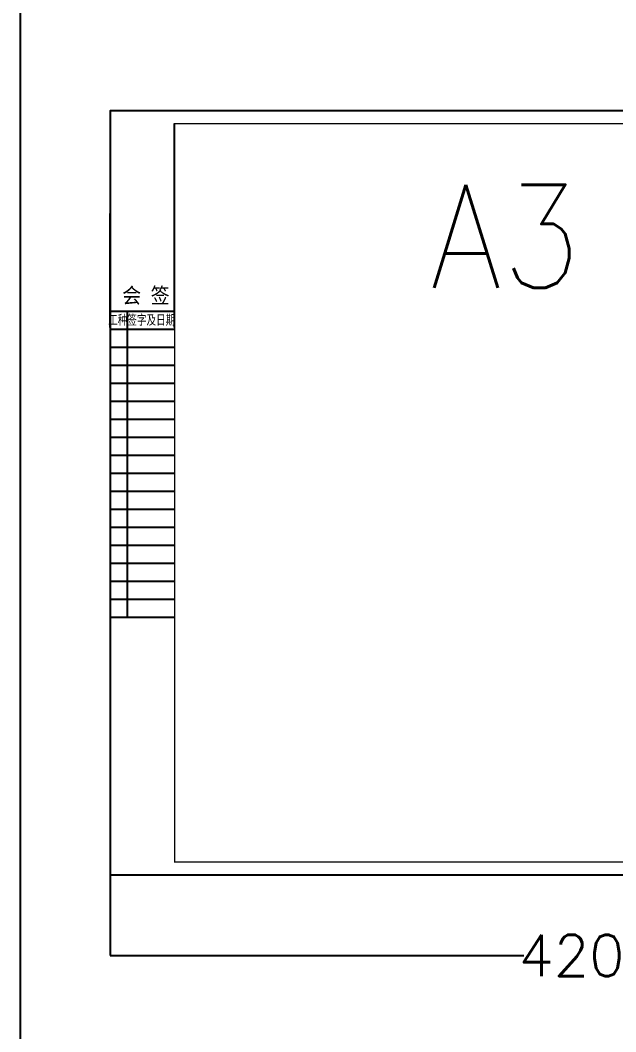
# Model space of a CAD drawing. Header units: inches. Extents: x 3186 to 109360, y -14990 to 740552.
# Drawn here: x 3186 to 14750, y 4664 to 24319 of the extents above; entities that cross this region are included whole.
import ezdxf
from ezdxf.enums import TextEntityAlignment as Align

# ---------------------------------------------------------------- set-up
doc = ezdxf.new("R2010")
doc.units = ezdxf.units.IN
doc.header["$MEASUREMENT"] = 0
for name, color, linetype in [('00', 1, 'Continuous'), ('1', 7, 'Continuous'), ('BORDER', 7, 'Continuous')]:
    doc.layers.add(name, color=color, linetype=linetype)
doc.styles.add('HZ', font='txt_____.ttf', dxfattribs={"width": 0.7, "bigfont": 'HZTXT'})
doc.styles.add('ROMAND', font='romand__.ttf', dxfattribs={"width": 0.7, "bigfont": 'OCHINESE.shx'})
doc.styles.get("Standard").update_dxf_attribs({"font": 'txt', "bigfont": 'gbcbig.shx'})
doc.dimstyles.new('Standard-yuanban', dxfattribs={"dimtxt": 800, "dimasz": 0.18, "dimexe": 0.18, "dimexo": 0.0625, "dimgap": 0.09, "dimtad": 0, "dimtih": 1, "dimtoh": 1, "dimdec": 4, "dimlfac": 0.02, "dimzin": 0, "dimdsep": 46, "dimtxsty": 'Standard', "dimcen": 0.09, "dimadec": 0, "dimazin": 0, "dimtfac": 1, "dimtdec": 4, "dimtofl": 0, "dimtmove": 0, "dimatfit": 3, "dimfxl": 1, "dimtolj": 1, "dimtzin": 0, "dimarcsym": 0})

# ---------------------------------------------------------------- blocks, each defined once
blk = doc.blocks.new('会签')
at = {"color": 0}
for p, q in [((3629.69, -1305.73), (3604.69, -1305.73)), ((3611.37, -1424.73), (3611.37, -1305.73)), ((3629.69, -1312.73), (3604.69, -1312.73)), ((3629.69, -1319.73), (3604.69, -1319.73)), ((3629.69, -1326.73), (3604.69, -1326.73)), ((3629.69, -1333.73), (3604.69, -1333.73)), ((3629.69, -1340.73), (3604.69, -1340.73)), ((3629.69, -1347.73), (3604.69, -1347.73)), ((3629.69, -1354.73), (3604.69, -1354.73)), ((3629.69, -1361.73), (3604.69, -1361.73)), ((3629.69, -1368.73), (3604.69, -1368.73)), ((3629.69, -1375.73), (3604.69, -1375.73)), ((3629.69, -1382.73), (3604.69, -1382.73)), ((3629.69, -1389.73), (3604.69, -1389.73)), ((3629.69, -1396.73), (3604.69, -1396.73)), ((3629.69, -1403.73), (3604.69, -1403.73)), ((3629.69, -1410.73), (3604.69, -1410.73)), ((3629.69, -1417.73), (3604.69, -1417.73)), ((3629.69, -1424.73), (3604.69, -1424.73))]:
    blk.add_line(p, q, dxfattribs=at)
for s, height, style, width, p in [('会 签  ', 6, 'HZ', 0.9, (3622.23, -1302.52)), ('工种签字及日期', 3.8, 'ROMAND', 0.7, (3616.9, -1310.89))]:
    blk.add_text(s, height=height, dxfattribs=dict(at, style=style, width=width)).set_placement(p, align=Align.CENTER)
blk = doc.blocks.new('*D100')
at = {"color": 0, "lineweight": -2, "transparency": 16777216}
for p, q in [((4934, 7711), (4934, 6147)), ((25934, 7711), (25934, 6147)), ((4935, 6148), (12968, 6148)), ((25934, 6148), (17901, 6148))]:
    blk.add_line(p, q, dxfattribs=at)
at = {"color": 0, "transparency": 16777216}
for points in [[(4935, 6148), (4935, 6148), (4934, 6148)], [(25934, 6148), (25934, 6148), (25934, 6148)]]:
    blk.add_solid(points, dxfattribs=at)
at = {"layer": 'Defpoints', "color": 0, "transparency": 16777216}
for p in [(4934, 7711), (25934, 7711), (25934, 6148)]:
    blk.add_point(p, dxfattribs=at)
at = {"color": 0, "transparency": 16777216, "insert": (15434, 6148), "char_height": 800, "attachment_point": 5}
blk.add_mtext('\\A1;420.0000', dxfattribs=at)

msp = doc.modelspace()

# ---------------------------------------------------------------- linework, layer by layer
msp.add_line((3186.2886, 740551.77166), (3186.2886, -14989.84004))
at = {"layer": '00', "color": 1, "linetype": 'Continuous'}
msp.add_line((6184.44132, 18347.18399), (6184.44132, 22310.9025), dxfattribs=at)
at = {"layer": '1', "color": 7, "linetype": 'Continuous'}
msp.add_lwpolyline([(4934.44132, 18347.18399), (4934.44132, 20563.16634)], dxfattribs=at)
at = {"layer": 'BORDER', "color": 7, "linetype": 'Continuous'}
msp.add_lwpolyline([(4934.44132, 7710.9025), (25934.44132, 7710.9025), (25934.44132, 22560.9025), (4934.44132, 22560.9025)], close=True, dxfattribs=at)
at = {"layer": 'BORDER', "color": 1, "linetype": 'Continuous', "const_width": 25}
msp.add_lwpolyline([(6184.44132, 7960.9025), (25684.44132, 7960.9025), (25684.44132, 22310.9025), (6184.44132, 22310.9025)], close=True, dxfattribs=at)

# ---------------------------------------------------------------- block references
at = {"color": 0, "xscale": 50, "yscale": 50, "zscale": 50}
msp.add_blockref('会签', (-175299.84072, 83947.37079), dxfattribs=at)

# ---------------------------------------------------------------- texts
at = {"color": 0, "style": 'HZ', "width": 0.9}
msp.add_text('A3', height=2000, dxfattribs=at).set_placement((12612.64957, 19122.08689), align=Align.CENTER)

# ---------------------------------------------------------------- dimensions: what is measured, and where the dimension line sits
dim = msp.add_linear_dim(base=(25934.44132, 6147.55985), p1=(4934.44132, 7710.9025), p2=(25934.44132, 7710.9025), dimstyle='Standard-yuanban')
dim.commit()
dim.dimension.update_dxf_attribs({"geometry": '*D100', "text_midpoint": (15434.44132, 6147.55985)})

doc.saveas('drawing.dxf')
